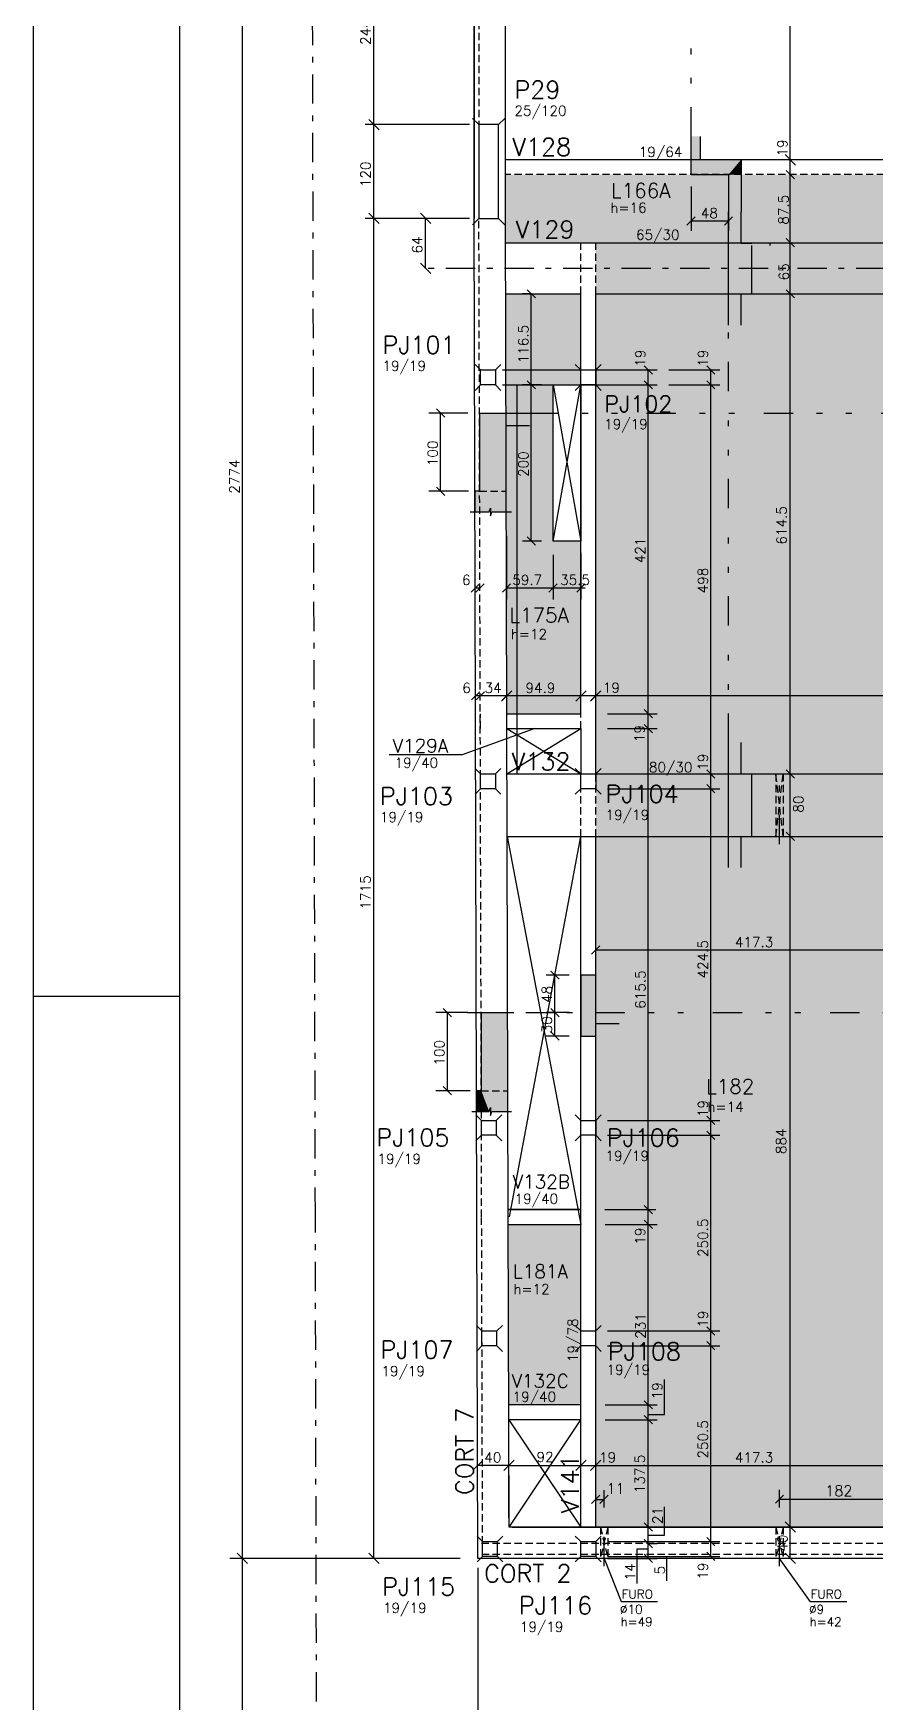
# Model space of a CAD drawing. Extents: x 64041 to 73506, y 0 to 6308.
# Drawn here: x 64041 to 65119, y 1323 to 3460 of the extents above; entities that cross this region are included whole.
import ezdxf

# ---------------------------------------------------------------- set-up
doc = ezdxf.new("R2010")
doc.units = 0
doc.header["$LTSCALE"] = 75
doc.header["$MEASUREMENT"] = 0
for name, pattern in [('ESTILO_TQS_0003', [1, 0.5, -0.2, 0.1, -0.2]), ('ESTILO_TQS_0004', [2, 0.5, -0.4, 0.1, -0.4, 0.1, -0.5]), ('HIDDEN2', [0.1875, 0.125, -0.0625])]:
    doc.linetypes.add(name, pattern=pattern)
doc.layers.get('0').update_dxf_attribs({"color": 3, "linetype": 'CONTINUOUS'})
for name, color, linetype in [('1', 3, 'CONTINUOUS'), ('200', 1, 'HIDDEN2'), ('204', 1, 'ESTILO_TQS_0003'), ('205', 1, 'ESTILO_TQS_0004'), ('210', 3, 'HIDDEN2'), ('212', 3, 'CONTINUOUS'), ('213', 3, 'CONTINUOUS'), ('216', 3, 'CONTINUOUS'), ('220', 5, 'CONTINUOUS'), ('221', 1, 'CONTINUOUS'), ('222', 6, 'CONTINUOUS'), ('226', 4, 'CONTINUOUS'), ('233', 6, 'CONTINUOUS'), ('250', 1, 'CONTINUOUS'), ('253', 253, 'CONTINUOUS')]:
    doc.layers.add(name, color=color, linetype=linetype)
doc.layers.add('112', color=7, linetype='CONTINUOUS', true_color=0x9bed9e)
doc.styles.get("Standard").update_dxf_attribs({"font": 'ROMANS.SHX'})

msp = doc.modelspace()

# ---------------------------------------------------------------- linework, layer by layer
for p, q in [((64041, 1944.8), (64041, 6307.5)), ((64041, 2227.5), (64228.5, 2227.5)), ((64041, 0), (64041, 1944.8))]:
    msp.add_line(p, q)
at = {"layer": '1'}
for p, q in [((66513.3, 3297.9), (64645.3, 3297.9)), ((65204.8, 3191.4), (64645.4, 3191.4)), ((64645.6, 3126.4), (64741.8, 3126.4)), ((64741.8, 2588.9), (64741.8, 3126.4)), ((64760.8, 2511.9), (64760.8, 3126.4)), ((64760.8, 3126.4), (65214.3, 3126.4)), ((64706.3, 3009.9), (64741.8, 3009.9)), ((64741.8, 3009.9), (64741.8, 2809.9)), ((64647, 2588.9), (64741.8, 2588.9)), ((64647.1, 2569.9), (64741.8, 2569.9)), ((64647.2, 2511.9), (65178.1, 2511.9)), ((64647.3, 2431.9), (65178.1, 2431.9)), ((64741.8, 1944.8), (64741.8, 2431.9)), ((64760.8, 1944.8), (64760.8, 2431.9)), ((64648.6, 1954.3), (64741.8, 1954.3)), ((64741.7, 1954.3), (64648.9, 1954.3)), ((64741.8, 1547.8), (64741.8, 1944.8)), ((64760.8, 1547.8), (64760.8, 1944.8)), ((64648.6, 1935.3), (64741.8, 1935.3)), ((64741.7, 1704.3), (64649.5, 1704.3)), ((64741.7, 1685.3), (64649.5, 1685.3))]:
    msp.add_line(p, q, dxfattribs=at)
for points in [[(64706.3, 3009.9), (64741.8, 3009.9), (64741.8, 2809.9), (64706.3, 2809.9), (64706.3, 3009.9)], [(64647.2, 2511.9), (64647.1, 2569.9), (64741.8, 2569.9), (64741.8, 2511.9)]]:
    msp.add_lwpolyline(points, dxfattribs=at)
at = {"layer": '112'}
for points in [[(64645.3, 3278.9), (69349.9, 3278.9), (64645.4, 3191.4)], [(69349.9, 3278.9), (64760.8, 3191.4), (64645.4, 3191.4)], [(69349.9, 3278.9), (66557.5, 1895.8), (64760.8, 3191.4)], [(66557.5, 1895.8), (66557.5, 1547.8), (64760.8, 3191.4)], [(64760.8, 3191.4), (66557.5, 1547.8), (64760.8, 1547.8)], [(64645.6, 3126.4), (64706.3, 3009.9), (64647, 2588.9)], [(64645.6, 3126.4), (64741.8, 3126.4), (64706.3, 3009.9)], [(64741.8, 3126.4), (64741.8, 3009.9), (64706.3, 3009.9)], [(64706.3, 3009.9), (64706.3, 2809.9), (64647, 2588.9)], [(64647, 2588.9), (64706.3, 2809.9), (64741.8, 2588.9)], [(64706.3, 2809.9), (64741.8, 2809.9), (64741.8, 2588.9)], [(64741.8, 2588.9), (64741.8, 2809.9), (64741.8, 2588.9)], [(64649.5, 1704.3), (64648.6, 1935.3), (64741.8, 1935.3)], [(64649.5, 1704.3), (64741.8, 1935.3), (64741.7, 1704.3)], [(64649.5, 1704.3), (64741.7, 1704.3), (64649.5, 1704.3)]]:
    msp.add_solid(points, dxfattribs=at)
at = {"layer": '200'}
for p, q in [((65000.8, 2431.9), (64991.4, 2511.9)), ((64991.4, 2431.9), (65000.8, 2511.9)), ((64766.8, 1547.8), (64776.2, 1507.8)), ((64776.2, 1547.8), (64766.8, 1507.8)), ((64991.4, 1547.8), (65000.8, 1507.8)), ((65000.8, 1547.8), (64991.4, 1507.8))]:
    msp.add_line(p, q, dxfattribs=at)
at = {"layer": '204'}
for p, q in [((64402, 1944.8), (64392.4, 6080.8)), ((68806.5, 3158.9), (64531.8, 3158.9)), ((64596.2, 2206.3), (64741.8, 2206.3)), ((64404.4, 874.8), (64402, 1944.8))]:
    msp.add_line(p, q, dxfattribs=at)
at = {"layer": '205'}
for p, q in [((64882.8, 3327.9), (64882.8, 5224.6)), ((64930.8, 2551.9), (64930.8, 3126.4)), ((64676, 2973.7), (67282.3, 2973.7)), ((64996.1, 2421.9), (64996.1, 2521.9)), ((64760.8, 2206.3), (65668.1, 2206.3)), ((64771.5, 1497.8), (64771.5, 1557.8)), ((64996.1, 1497.8), (64996.1, 1557.8))]:
    msp.add_line(p, q, dxfattribs=at)
at = {"layer": '210'}
for p, q in [((64611.3, 3586.9), (64611.3, 3342.9)), ((66494.3, 3278.9), (64645.3, 3278.9)), ((64614.8, 1944.8), (64611.3, 3222.9)), ((64741.8, 3126.4), (64741.8, 3191.4)), ((64760.8, 3126.4), (64760.8, 3191.4)), ((64612, 2873.7), (64646.2, 2873.7)), ((64613.4, 2569.9), (64613.4, 2588.9)), ((64741.8, 2569.9), (64741.8, 2588.9)), ((64741.8, 2431.9), (64741.8, 2511.9)), ((64760.8, 2431.9), (64760.8, 2511.9)), ((64991.4, 2511.9), (64991.4, 2431.9)), ((65000.8, 2511.9), (65000.8, 2431.9)), ((64614.4, 2106.3), (64648.3, 2106.3)), ((64616, 1526.8), (64614.8, 1944.8)), ((64766.8, 1547.8), (64766.8, 1507.8)), ((64776.2, 1547.8), (64776.2, 1507.8)), ((64991.4, 1547.8), (64991.4, 1507.8)), ((65000.8, 1547.8), (65000.8, 1507.8)), ((68097.6, 1526.8), (64610, 1526.8)), ((68083.6, 1512.8), (64610, 1512.8))]:
    msp.add_line(p, q, dxfattribs=at)
at = {"layer": '216'}
for p, q in [((64483.5, 3336.2), (64470.3, 3349.5)), ((65016.6, 3291.2), (65003.3, 3304.5)), ((65015.3, 3273.6), (65004.6, 3284.2)), ((64483.5, 3216.2), (64470.3, 3229.5)), ((64549.6, 3216.2), (64536.4, 3229.5)), ((64877.5, 3214.3), (64888.1, 3224.9)), ((64925.5, 3214.3), (64936.1, 3224.9)), ((65015.3, 3186.4), (65004.6, 3197)), ((64549.6, 3152.2), (64536.4, 3165.5)), ((64683.7, 3121.1), (64673.1, 3131.7)), ((65015.3, 3121.1), (65004.6, 3131.7)), ((64833.4, 3023.6), (64822.7, 3034.2)), ((64913.5, 3023.6), (64902.9, 3034.2)), ((64683.7, 3004.6), (64673.1, 3015.2)), ((64683.7, 3004.6), (64673.1, 3015.2)), ((64833.4, 3004.6), (64822.7, 3015.2)), ((64833.4, 3004.6), (64822.7, 3015.2)), ((64913.5, 3004.6), (64902.9, 3015.2)), ((64913.5, 3004.6), (64902.9, 3015.2)), ((64567.6, 2968.4), (64557, 2979)), ((64567.6, 2868.4), (64557, 2879)), ((64683.7, 2804.6), (64673.1, 2815.2)), ((64601.3, 2744.7), (64611.9, 2755.3)), ((64607.3, 2744.7), (64617.9, 2755.3)), ((64641.3, 2744.7), (64651.9, 2755.3)), ((64701, 2744.7), (64711.6, 2755.3)), ((64701, 2744.7), (64711.6, 2755.3)), ((64736.5, 2744.7), (64747.1, 2755.3)), ((64612.3, 2617.1), (64601.7, 2606.5)), ((64618.3, 2617.1), (64607.7, 2606.5)), ((64618.3, 2617.1), (64607.7, 2606.5)), ((64653.6, 2618.4), (64640.3, 2605.2)), ((64652.3, 2617.1), (64641.7, 2606.5)), ((64748.4, 2618.4), (64735.2, 2605.2)), ((64767.4, 2618.4), (64754.2, 2605.2)), ((64766.1, 2617.1), (64755.5, 2606.5)), ((64833.4, 2583.6), (64822.7, 2594.2)), ((64833.4, 2583.6), (64822.7, 2594.2)), ((64833.4, 2564.6), (64822.7, 2575.2)), ((64833.4, 2564.6), (64822.7, 2575.2)), ((64913.5, 2506.6), (64902.9, 2517.2)), ((64913.5, 2506.6), (64902.9, 2517.2)), ((65015.3, 2506.6), (65004.6, 2517.2)), ((64913.5, 2487.6), (64902.9, 2498.2)), ((64913.5, 2487.6), (64902.9, 2498.2)), ((65015.3, 2426.6), (65004.6, 2437.2)), ((64766.1, 2291.7), (64755.5, 2281.1)), ((64713.9, 2249), (64703.3, 2259.6)), ((64576.3, 2201), (64565.7, 2211.6)), ((64713.9, 2201), (64703.3, 2211.6)), ((64713.9, 2201), (64703.3, 2211.6)), ((64713.9, 2171), (64703.3, 2181.6)), ((64576.3, 2101), (64565.7, 2111.6)), ((64913.5, 2063), (64902.9, 2073.6)), ((64913.5, 2063), (64902.9, 2073.6)), ((64913.5, 2044), (64902.9, 2054.6)), ((64913.5, 2044), (64902.9, 2054.6)), ((64833.4, 1949), (64822.7, 1959.6)), ((64833.4, 1949), (64822.7, 1959.6)), ((64833.4, 1930), (64822.7, 1940.6)), ((64833.4, 1930), (64822.7, 1940.6)), ((64913.5, 1793.6), (64902.9, 1804.2)), ((64913.5, 1793.6), (64902.9, 1804.2)), ((64913.5, 1774.6), (64902.9, 1785.2)), ((64913.5, 1774.6), (64902.9, 1785.2)), ((64833.4, 1699), (64822.7, 1709.6)), ((64833.4, 1699), (64822.7, 1709.6)), ((64833.4, 1680), (64822.7, 1690.6)), ((64833.4, 1680), (64822.7, 1690.6)), ((64614.9, 1632), (64604.3, 1621.4)), ((64643, 1620.1), (64656.3, 1633.4)), ((64654.9, 1632), (64644.3, 1621.4)), ((64735.2, 1620.1), (64748.4, 1633.4)), ((64754.2, 1620.1), (64767.4, 1633.4)), ((64755.5, 1578), (64766.1, 1588.6)), ((64766.2, 1578), (64776.8, 1588.6)), ((64990.8, 1578.3), (65001.4, 1588.9)), ((64833.4, 1542.5), (64822.7, 1553.1)), ((65016.6, 1541.2), (65003.3, 1554.4)), ((64833.4, 1521.5), (64822.7, 1532.1)), ((64833.4, 1521.5), (64822.7, 1532.1)), ((64913.5, 1524), (64902.9, 1534.6)), ((64913.5, 1524), (64902.9, 1534.6)), ((64315.2, 1501.2), (64301.9, 1514.4)), ((64483.5, 1501.2), (64470.3, 1514.4)), ((64833.4, 1502.5), (64822.7, 1513.1)), ((64913.5, 1505), (64902.9, 1515.6)), ((65016.6, 1501.2), (65003.3, 1514.4))]:
    msp.add_line(p, q, dxfattribs=at)
at = {"layer": '220'}
for p, q in [((64605.3, 6070.8), (64605.3, 3222.9)), ((64605.3, 6070.8), (64605.3, 3222.9)), ((64605.3, 3222.9), (64605.3, 6070.8)), ((64645.3, 3222.9), (64645.3, 6030.8)), ((64882.8, 3278.9), (64882.8, 3327.9)), ((64894.8, 3297.9), (64894.8, 3327.9)), ((64946.5, 3297.9), (64894.8, 3297.9)), ((64946.8, 3297.9), (64946.8, 3278.9)), ((64882.8, 3278.9), (64930.8, 3278.9)), ((64930.8, 3278.9), (64930.8, 3231.4)), ((64946.8, 3278.9), (64946.8, 3278.9)), ((64946.8, 3278.9), (64946.8, 3231.4)), ((64946.8, 3278.9), (64946.8, 3278.9)), ((64930.8, 3191.4), (64930.8, 3231.4)), ((64946.8, 3191.4), (64946.8, 3231.4)), ((64608.8, 1944.8), (64605.3, 3222.9)), ((64608.8, 1944.8), (64605.3, 3222.9)), ((64608.8, 1944.8), (64605.3, 3222.9)), ((64648.8, 1944.8), (64645.3, 3222.9)), ((64930.8, 3086.4), (64930.8, 3191.4)), ((64946.8, 3191.4), (64960.8, 3191.4)), ((64960.8, 3126.4), (64960.8, 3188.4)), ((64984.1, 3188.4), (64984.1, 3191.4)), ((64946.8, 3126.4), (64960.8, 3126.4)), ((64946.8, 3086.4), (64946.8, 3126.4)), ((64659.9, 3009.9), (64659.9, 2511.9)), ((64612, 2973.7), (64676, 2973.7)), ((64646, 2957.7), (64676, 2957.7)), ((64930.8, 2511.9), (64930.8, 2551.9)), ((64946.8, 2511.9), (64946.8, 2551.9)), ((64930.8, 2391.9), (64930.8, 2511.9)), ((64946.8, 2511.9), (64960.8, 2511.9)), ((64960.8, 2508.9), (64960.8, 2511.9)), ((64960.8, 2431.9), (64960.8, 2508.9)), ((64946.8, 2431.9), (64960.8, 2431.9)), ((64946.8, 2391.9), (64946.8, 2431.9)), ((64760.8, 2254.3), (64741.8, 2254.3)), ((64741.8, 2254.3), (64741.8, 2176.3)), ((64760.8, 2206.3), (64760.8, 2254.3)), ((64614.1, 2206.3), (64648.1, 2206.3)), ((64760.8, 2206.3), (64790.9, 2206.3)), ((64760.8, 2176.3), (64760.8, 2192.3)), ((64760.8, 2192.3), (64790.9, 2192.3)), ((64741.8, 2176.3), (64760.8, 2176.3)), ((64610, 1507.8), (64608.8, 1944.8)), ((64610, 1507.8), (64608.8, 1944.8)), ((64610, 1507.8), (64608.8, 1944.8)), ((64649.9, 1547.8), (64648.8, 1944.8)), ((68118.6, 1547.8), (64649.9, 1547.8)), ((64653.9, 1547.8), (66557.5, 1547.8)), ((68078.6, 1507.8), (64610, 1507.8)), ((68118.6, 1507.8), (64610, 1507.8))]:
    msp.add_line(p, q, dxfattribs=at)
for points in [[(64612, 2973.7), (64612, 2873.7), (64606.2, 2873.7), (64606.2, 2847.2)], [(64614.1, 2206.3), (64614.4, 2106.3), (64608.4, 2106.3), (64608.4, 2079.8)]]:
    msp.add_lwpolyline(points, dxfattribs=at)
at = {"layer": '221'}
for p, q in [((64706.3, 2809.9), (64741.8, 3009.9)), ((64706.3, 3009.9), (64741.8, 2809.9)), ((64647.1, 2569.9), (64741.8, 2511.9)), ((64647.2, 2511.9), (64741.8, 2569.9)), ((64647.3, 2431.9), (64741.8, 1935.3)), ((64650.3, 1944.8), (64741.8, 2431.9)), ((64649.5, 1685.3), (64741.8, 1547.8)), ((64649.9, 1547.8), (64741.8, 1685.3)), ((64771.5, 1507.8), (64793.6, 1452.4)), ((65035.6, 1452.2), (64996.1, 1507.8)), ((64793.6, 1452.4), (64840.1, 1452.4)), ((65035.6, 1452.4), (65082.1, 1452.4))]:
    msp.add_line(p, q, dxfattribs=at)
for points in [[(64600, 2847.2), (64624.4, 2847.2), (64626.1, 2852.2), (64626.1, 2842.2), (64627.8, 2847.2), (64652.9, 2847.2)], [(64602.1, 2079.8), (64624.4, 2079.8), (64626.1, 2084.8), (64626.1, 2074.8), (64627.8, 2079.8), (64652.9, 2079.8)]]:
    msp.add_lwpolyline(points, dxfattribs=at)
at = {"layer": '222'}
for p, q in [((64228.5, 1944.8), (64228.5, 6232.5)), ((64611.3, 3342.9), (64603.3, 3350.9)), ((64636.3, 3342.9), (64644.3, 3350.9)), ((64603.3, 3214.9), (64611.3, 3222.9)), ((64636.3, 3222.9), (64644.3, 3214.9)), ((64613.4, 3028.9), (64606.3, 3035.9)), ((64632.4, 3028.9), (64639.5, 3035.9)), ((64741.8, 3028.9), (64734.7, 3035.9)), ((64760.8, 3028.9), (64767.8, 3035.9)), ((64613.4, 3009.9), (64606.3, 3002.8)), ((64632.4, 3009.9), (64639.5, 3002.8)), ((64741.8, 3009.9), (64734.7, 3002.8)), ((64760.8, 3009.9), (64767.8, 3002.8)), ((64613.4, 2511.9), (64606.4, 2518.9)), ((64632.4, 2511.9), (64639.5, 2518.9)), ((64741.8, 2511.9), (64734.7, 2518.9)), ((64760.8, 2511.9), (64767.9, 2518.9)), ((64613.4, 2492.9), (64606.4, 2485.8)), ((64632.4, 2492.9), (64639.5, 2485.8)), ((64741.8, 2492.9), (64734.7, 2485.8)), ((64760.8, 2492.9), (64767.9, 2485.8)), ((64614.5, 2068.3), (64607.4, 2075.4)), ((64633.5, 2068.3), (64640.5, 2075.4)), ((64741.8, 2068.3), (64734.7, 2075.4)), ((64760.8, 2068.3), (64767.8, 2075.4)), ((64614.5, 2049.3), (64607.4, 2042.2)), ((64633.5, 2049.3), (64640.5, 2042.2)), ((64741.8, 2049.3), (64734.7, 2042.2)), ((64760.8, 2049.3), (64767.8, 2042.2)), ((64228.5, 75), (64228.5, 1944.8)), ((64615.2, 1798.9), (64608.1, 1805.9)), ((64615.2, 1798.9), (64634.2, 1798.9)), ((64615.2, 1779.9), (64615.2, 1798.9)), ((64634.2, 1798.9), (64641.3, 1805.9)), ((64634.2, 1779.9), (64634.2, 1798.9)), ((64741.8, 1798.9), (64734.7, 1805.9)), ((64741.8, 1798.9), (64760.8, 1798.9)), ((64760.8, 1798.9), (64767.8, 1805.9)), ((64615.2, 1779.9), (64608.1, 1772.8)), ((64634.2, 1779.9), (64615.2, 1779.9)), ((64634.2, 1779.9), (64641.3, 1772.8)), ((64741.8, 1779.9), (64734.7, 1772.8)), ((64760.8, 1779.9), (64741.8, 1779.9)), ((64760.8, 1779.9), (64767.8, 1772.8)), ((64616, 1529.3), (64608.9, 1536.4)), ((64616, 1529.3), (64635, 1529.3)), ((64616, 1510.3), (64616, 1529.3)), ((64635, 1529.3), (64642, 1536.4)), ((64635, 1510.3), (64635, 1529.3)), ((64741.8, 1529.3), (64734.7, 1536.4)), ((64741.8, 1529.3), (64760.8, 1529.3)), ((64741.8, 1510.3), (64741.8, 1529.3)), ((64760.8, 1529.3), (64767.8, 1536.4)), ((64760.8, 1529.3), (64760.8, 1510.3)), ((64616, 1510.3), (64608.9, 1503.2)), ((64635, 1510.3), (64616, 1510.3)), ((64635, 1510.3), (64642, 1503.2)), ((64741.8, 1510.3), (64734.7, 1503.2)), ((64760.8, 1510.3), (64741.8, 1510.3)), ((64760.8, 1510.3), (64767.8, 1503.2))]:
    msp.add_line(p, q, dxfattribs=at)
for points in [[(64611.3, 3222.9), (64636.3, 3222.9), (64636.3, 3342.9), (64611.3, 3342.9), (64611.3, 3222.9)], [(64613.4, 3009.9), (64613.4, 3028.9), (64632.4, 3028.9), (64632.4, 3009.9), (64613.4, 3009.9)], [(64741.8, 3009.9), (64741.8, 3028.9), (64760.8, 3028.9), (64760.8, 3009.9), (64741.8, 3009.9)], [(64613.4, 2492.9), (64613.4, 2511.9), (64632.4, 2511.9), (64632.4, 2492.9), (64613.4, 2492.9)], [(64741.8, 2492.9), (64741.8, 2511.9), (64760.8, 2511.9), (64760.8, 2492.9), (64741.8, 2492.9)], [(64614.5, 2049.3), (64614.5, 2068.3), (64633.5, 2068.3), (64633.5, 2049.3), (64614.5, 2049.3)], [(64741.8, 2049.3), (64741.8, 2068.3), (64760.8, 2068.3), (64760.8, 2049.3), (64741.8, 2049.3)]]:
    msp.add_lwpolyline(points, dxfattribs=at)
at = {"layer": '250'}
for p, q in [((64308.5, 1944.8), (64308.5, 4281.9)), ((65009.9, 3171.4), (65009.9, 3781.9)), ((64476.9, 3342.9), (64476.9, 3586.9)), ((64599.3, 3342.9), (64465.6, 3342.9)), ((64476.9, 3222.9), (64476.9, 3342.9)), ((65009.9, 3278.9), (65009.9, 3297.9)), ((64882.8, 3263.9), (64882.8, 3206.9)), ((64882.8, 3263.9), (64882.8, 3208.3)), ((64930.8, 3263.9), (64930.8, 3206.9)), ((64930.8, 3263.9), (64930.8, 3208.3)), ((64599.3, 3222.9), (64465.6, 3222.9)), ((64476.9, 1944.8), (64476.9, 3222.9)), ((64543, 3158.9), (64543, 3222.9)), ((64882.8, 3219.6), (64930.8, 3219.6)), ((65009.9, 3146.4), (65009.9, 3171.4)), ((65009.9, 2511.9), (65009.9, 3146.4)), ((64678.7, 3126.4), (64667.1, 3126.4)), ((64678.4, 3009.9), (64678.4, 3126.4)), ((64641.4, 3028.9), (64839.3, 3028.9)), ((64828, 3009.9), (64828, 3028.9)), ((64854.3, 3028.9), (64919.5, 3028.9)), ((64908.2, 3009.9), (64908.2, 3028.9)), ((64641.4, 3009.9), (64839.3, 3009.9)), ((64691.3, 3009.9), (64667.1, 3009.9)), ((64678.4, 2809.9), (64678.4, 3009.9)), ((64828, 2588.9), (64828, 3009.9)), ((64854.3, 3009.9), (64919.5, 3009.9)), ((64908.2, 2511.9), (64908.2, 3009.9)), ((64597, 2973.7), (64547.3, 2973.7)), ((64562.3, 2873.7), (64562.3, 2973.7)), ((64597.8, 2873.7), (64547.3, 2873.7)), ((64646.6, 2816.2), (64646.6, 2735)), ((64691.3, 2809.9), (64667.1, 2809.9)), ((64706.3, 2792.2), (64706.3, 2735)), ((64741.8, 2794.9), (64741.8, 2735)), ((64606.6, 2750), (64612.6, 2750)), ((64646.6, 2750), (64706.3, 2750)), ((64706.3, 2750), (64747.3, 2750)), ((64607, 2626.7), (64607, 2626.8)), ((64613, 2611.8), (64607, 2611.8)), ((64613, 2626.3), (64613, 2626.8)), ((64613, 2626.8), (64613, 2626.8)), ((64760.8, 2611.8), (64613, 2611.8)), ((64647.2, 2523.9), (64646.9, 2623)), ((64647, 2626.8), (64647, 2626.8)), ((64760.8, 2614.4), (64760.8, 2626.8)), ((65614.6, 2611.8), (64760.8, 2611.8)), ((64775.8, 2588.9), (64839.3, 2588.9)), ((64828, 2569.9), (64828, 2588.9)), ((64683.1, 2569.9), (64590, 2536.5)), ((64775.8, 2569.9), (64839.3, 2569.9)), ((64828, 1999.3), (64828, 2569.9)), ((64590, 2536.5), (64496.4, 2536.5)), ((64775.8, 2511.9), (64919.5, 2511.9)), ((64908.2, 2492.9), (64908.2, 2511.9)), ((65009.9, 2492.9), (65009.9, 2511.9)), ((64775.8, 2492.9), (64919.5, 2492.9)), ((64908.2, 2068.3), (64908.2, 2492.9)), ((65009.9, 1547.8), (65009.9, 2492.9)), ((65178.1, 2286.4), (64760.8, 2286.4)), ((64726.8, 2254.3), (64697.3, 2254.3)), ((64708.6, 2206.3), (64708.6, 2254.3)), ((64597, 2206.3), (64556, 2206.3)), ((64571, 2106.3), (64571, 2206.3)), ((64726.8, 2206.3), (64697.3, 2206.3)), ((64708.6, 2176.3), (64708.6, 2206.3)), ((64726.8, 2176.3), (64697.3, 2176.3)), ((64599.9, 2106.3), (64556, 2106.3)), ((64760.8, 2049.3), (64760.8, 2057.9)), ((64760.8, 2046), (64760.8, 2052.6)), ((64775.8, 2068.3), (64919.5, 2068.3)), ((64908.2, 2049.3), (64908.2, 2068.3)), ((64775.8, 2049.3), (64919.5, 2049.3)), ((64908.2, 1798.9), (64908.2, 2049.3)), ((64828, 1526.8), (64828, 2007.1)), ((64308.5, 1507.8), (64308.5, 1944.8)), ((64476.9, 1507.8), (64476.9, 1944.8)), ((64772.7, 1954.3), (64837.7, 1954.3)), ((64828, 1935.3), (64828, 1954.3)), ((64773.1, 1935.3), (64839.3, 1935.3)), ((64775.8, 1798.9), (64919.5, 1798.9)), ((64908.2, 1779.9), (64908.2, 1798.9)), ((64775.8, 1779.9), (64919.5, 1779.9)), ((64908.2, 1526.8), (64908.2, 1779.9)), ((64849, 1692.1), (64849, 1736.7)), ((64773.1, 1704.3), (64839.3, 1704.3)), ((64828, 1692.1), (64849, 1692.1)), ((64773.1, 1685.3), (64839.3, 1685.3)), ((64609.6, 1641.4), (64609.6, 1641.7)), ((64649.6, 1626.7), (64609.6, 1626.7)), ((64649.6, 1626.7), (64678.8, 1626.7)), ((64649.8, 1559.8), (64649.6, 1626)), ((64678.8, 1626.7), (64741.8, 1626.7)), ((64741.8, 1626.7), (64760.8, 1626.7)), ((64760.8, 1626.7), (65178.1, 1626.7)), ((64760.8, 1594.2), (64760.8, 1595.3)), ((64760.8, 1583.3), (64771.5, 1583.3)), ((64771.5, 1572.8), (64771.5, 1595.3)), ((64996.1, 1572.8), (64996.1, 1595.6)), ((64996.1, 1583.6), (65178.1, 1583.6)), ((64849, 1537.4), (64849, 1573.9)), ((65009.9, 1507.8), (65009.9, 1547.8)), ((64775.8, 1529.3), (64919.5, 1529.3)), ((64828, 1519.5), (64813.3, 1519.5)), ((64813.3, 1519.5), (64813.3, 1475.8)), ((64828, 1537.4), (64849, 1537.4)), ((64828, 1507.8), (64828, 1526.8)), ((64828, 1526.8), (64839.3, 1526.8)), ((64908.2, 1510.3), (64908.2, 1529.3)), ((64587.5, 1507.8), (64292.5, 1507.8)), ((64308.5, 874.8), (64308.5, 1507.8)), ((64610, 1495.8), (64610, 595.6)), ((64775.8, 1510.3), (64919.5, 1510.3)), ((64775.8, 1507.8), (64839.3, 1507.8)), ((64828, 1510.2), (64851.5, 1510.2)), ((64851.5, 1510.2), (64851.5, 1479.2))]:
    msp.add_line(p, q, dxfattribs=at)
at = {"layer": '253'}
for points in [[(64894.8, 3297.9), (64894.8, 3327.9), (64882.8, 3327.9)], [(64894.8, 3297.9), (64882.8, 3327.9), (64882.8, 3278.9)], [(64882.8, 3327.9), (64894.8, 3327.9), (64894.8, 3327.9)], [(64894.8, 3297.9), (64882.8, 3278.9), (64930.8, 3278.9)], [(64894.8, 3297.9), (64930.8, 3278.9), (64946.8, 3297.9)], [(64946.8, 3278.9), (64946.8, 3297.9), (64930.8, 3278.9)], [(64946.8, 3278.9), (64946.8, 3278.9), (64946.8, 3297.9)], [(64946.8, 3278.9), (64930.8, 3278.9), (64946.8, 3231.4)], [(64946.8, 3231.4), (64930.8, 3278.9), (64930.8, 3231.4)], [(64946.8, 3278.9), (64946.8, 3231.4), (64946.8, 3278.9)], [(64946.8, 3126.4), (64946.8, 3231.4), (64930.8, 3086.4)], [(64930.8, 3086.4), (64946.8, 3231.4), (64930.8, 3231.4)], [(64946.8, 3126.4), (64946.8, 3191.4), (64946.8, 3231.4)], [(64946.8, 3126.4), (64960.8, 3126.4), (64960.8, 3191.4)], [(64946.8, 3126.4), (64960.8, 3191.4), (64946.8, 3191.4)], [(64946.8, 3126.4), (64930.8, 3086.4), (64946.8, 3086.4)], [(64676, 2973.7), (64612, 2973.7), (64646, 2957.7)], [(64646, 2957.7), (64612, 2973.7), (64646.3, 2847.2)], [(64612, 2973.7), (64612, 2873.7), (64646.3, 2847.2)], [(64676, 2957.7), (64676, 2973.7), (64646, 2957.7)], [(64646.3, 2847.2), (64612, 2873.7), (64606.2, 2873.7)], [(64606.2, 2873.7), (64606.2, 2847.2), (64646.3, 2847.2)], [(64946.8, 2431.9), (64946.8, 2551.9), (64930.8, 2391.9)], [(64930.8, 2391.9), (64946.8, 2551.9), (64930.8, 2551.9)], [(64946.8, 2431.9), (64946.8, 2511.9), (64946.8, 2551.9)], [(64946.8, 2431.9), (64960.8, 2431.9), (64960.8, 2511.9)], [(64946.8, 2431.9), (64960.8, 2511.9), (64946.8, 2511.9)], [(64946.8, 2431.9), (64930.8, 2391.9), (64946.8, 2391.9)], [(64741.8, 2254.3), (64760.8, 2254.3), (64741.8, 2176.3)], [(64760.8, 2254.3), (64760.8, 2206.3), (64741.8, 2176.3)], [(64614.4, 2106.3), (64614.1, 2206.3), (64648.1, 2206.3)], [(64648.1, 2206.3), (64624.4, 2079.8), (64614.4, 2106.3)], [(64626.1, 2084.8), (64624.4, 2079.8), (64648.1, 2206.3)], [(64626.1, 2074.8), (64626.1, 2084.8), (64648.1, 2206.3)], [(64626.1, 2074.8), (64648.1, 2206.3), (64627.8, 2079.8)], [(64648.1, 2206.3), (64648.4, 2079.8), (64627.8, 2079.8)], [(64760.8, 2206.3), (64760.8, 2176.3), (64741.8, 2176.3)], [(64790.9, 2192.3), (64760.8, 2192.3), (64790.9, 2206.3)], [(64790.9, 2206.3), (64760.8, 2192.3), (64760.8, 2206.3)], [(64760.8, 2192.3), (64760.8, 2176.3), (64760.8, 2206.3)], [(64790.9, 2192.3), (64790.9, 2192.3), (64790.9, 2206.3)], [(64624.4, 2079.8), (64608.4, 2079.8), (64614.4, 2106.3)], [(64614.4, 2106.3), (64608.4, 2079.8), (64608.4, 2106.3)]]:
    msp.add_solid(points, dxfattribs=at)

# ---------------------------------------------------------------- texts
for s, p in [('FURO', (64794, 1456.4)), ('FURO', (65035.9, 1456.4)), ('%%c10', (64791.9, 1436.9)), ('h=49', (64792.7, 1421)), ('%%c9', (65033.9, 1436.9)), ('h=42', (65034.6, 1421))]:
    msp.add_text(s, height=11.25).set_placement(p)
at = {"layer": '212'}
for s, p in [('19/64', (64815.9, 3301.6)), ('65/30', (64812.4, 3195.6)), ('80/30', (64828.9, 2514))]:
    msp.add_text(s, height=12.75, dxfattribs=at).set_placement(p)
msp.add_text('19/78', height=12.75, rotation=90, dxfattribs=at).set_placement((64737.9, 1759.1))
at = {"layer": '213'}
for s, p in [('25/120', (64656.8, 3354.4)), ('19/19', (64487.9, 3027.8)), ('19/19', (64771.7, 2953.2)), ('19/19', (64484.6, 2450.3)), ('19/19', (64773.5, 2453.1)), ('19/19', (64773.3, 2016.6)), ('19/19', (64481.4, 2012.8)), ('19/19', (64486.5, 1741.1)), ('19/19', (64774.7, 1742.9)), ('19/19', (64488.6, 1438)), ('19/19', (64663.8, 1413.8))]:
    msp.add_text(s, height=12.75, dxfattribs=at).set_placement(p)
at = {"layer": '216'}
for s, height, p in [('244', 12.75, (64472.6, 3444.9)), ('19', 12.75, (65006.1, 3302.1)), ('120', 12.75, (64472.6, 3262.9)), ('87.5', 12.75, (65007.6, 3214.9)), ('64', 12.75, (64538.7, 3178)), ('65', 12.75, (65008.1, 3143.5)), ('116.5', 12.75, (64674.6, 3037.5)), ('19', 12.75, (64824.2, 3033.1)), ('19', 12.75, (64904.4, 3033.1)), ('100', 12.75, (64558.5, 2905.8)), ('2774', 12.75, (64304.7, 2870.6)), ('200', 12.75, (64674.6, 2892)), ('614.5', 12.75, (65005.1, 2805.4)), ('421', 12.75, (64824.2, 2781.5)), ('498', 12.75, (64904.4, 2743)), ('19', 12.75, (64823.3, 2552.6)), ('19', 12.75, (64904.4, 2516.1)), ('80', 12.75, (65026.7, 2462.3)), ('1715', 12.75, (64472.6, 2338.3)), ('424.5', 12.75, (64904.4, 2250)), ('615.5', 12.75, (64824.4, 2211.2)), ('48', 12.75, (64704.8, 2218.8)), ('30', 12.75, (64704.8, 2179.8)), ('100', 12.75, (64567.1, 2138.5)), ('19', 12.75, (64904.4, 2072.6)), ('884', 12.75, (65004.5, 2025.3)), ('19', 12.75, (64824, 1909.3)), ('250.5', 12.75, (64904.4, 1893.5)), ('231', 12.75, (64824.6, 1788.9)), ('19', 12.75, (64904.4, 1803.1)), ('19', 12.75, (64845.9, 1711.4)), ('250.5', 12.75, (64904.4, 1635.5)), ('137.5', 12.75, (64823.5, 1591.3)), ('21', 12.75, (64846.4, 1551.7)), ('40', 12.75, (65006.1, 1516.3)), ('14', 12.75, (64811.2, 1479.5)), ('5', 12.8, (64849.2, 1487.3)), ('19', 12.75, (64904.4, 1480.6))]:
    msp.add_text(s, height=height, rotation=90, dxfattribs=at).set_placement(p)
for s, height, p in [('h=16', 12.75, (64779.5, 3230.2)), ('48', 12.75, (64895.3, 3223.4)), ('6', 12.8, (64589.6, 2753.8)), ('59.7', 12.75, (64654.1, 2753.8)), ('35.5', 12.75, (64715.3, 2753.8)), ('h=12', 12.75, (64652.1, 2684.4)), ('6', 12.8, (64590, 2615.6)), ('34', 12.75, (64618.5, 2615.6)), ('94.9', 12.75, (64670.9, 2615.6)), ('19', 12.75, (64769.9, 2615.9)), ('19/40', 12.75, (64503.4, 2519.8)), ('417.3', 12.75, (64938.9, 2290.2)), ('h=14', 12.75, (64903.9, 2079.3)), ('19/40', 12.75, (64657, 1961.7)), ('h=12', 12.75, (64655.4, 1846.1)), ('19/40', 12.75, (64654.4, 1708.2)), ('40', 12.75, (64618.2, 1630.6)), ('92', 12.75, (64685.1, 1631.2)), ('19', 12.75, (64765.1, 1630.6)), ('417.3', 12.75, (64938.9, 1630.6)), ('11', 13.5, (64774.7, 1590.5)), ('182', 13.5, (65054.7, 1587.6))]:
    msp.add_text(s, height=height, dxfattribs=at).set_placement(p)
at = {"layer": '220'}
for s, height, p in [('P29', 22.5, (64656.8, 3376.3)), ('PJ101', 22.5, (64487.9, 3049.7)), ('PJ102', 21, (64771.7, 2975)), ('PJ103', 22.5, (64484.6, 2472.2)), ('PJ104', 22.5, (64773.5, 2474.9)), ('PJ105', 22.5, (64480.1, 2035.3)), ('PJ106', 22.5, (64775, 2035.1)), ('PJ107', 22.5, (64485.3, 1763.6)), ('PJ108', 22.5, (64776.4, 1761.4)), ('PJ115', 22.5, (64487.4, 1460.4)), ('PJ116', 22.5, (64662.6, 1436.3))]:
    msp.add_text(s, height=height, dxfattribs=at).set_placement(p)
at = {"layer": '226'}
for s, height, p in [('L166A', 18.75, (64780.3, 3249.1)), ('L175A', 18.75, (64650.2, 2705.8)), ('V129A', 17.25, (64501, 2539.3)), ('L182', 18.75, (64902, 2102.6)), ('V132B', 17.25, (64654.6, 1981.3)), ('L181A', 17.25, (64654.9, 1866.5)), ('V132C', 17.25, (64653.1, 1726.3))]:
    msp.add_text(s, height=height, dxfattribs=at).set_placement(p)
at = {"layer": '233'}
for s, p in [('V128', (64654.1, 3303.2)), ('V129', (64658.4, 3197.5)), ('V132', (64653.3, 2516.5)), ('CORT 2', (64618, 1477.3))]:
    msp.add_text(s, height=22.5, dxfattribs=at).set_placement(p)
for s, p in [('CORT 7', (64604.2, 1588.9)), ('V141', (64739, 1565.7))]:
    msp.add_text(s, height=22.5, rotation=90, dxfattribs=at).set_placement(p)

doc.saveas('drawing.dxf')
